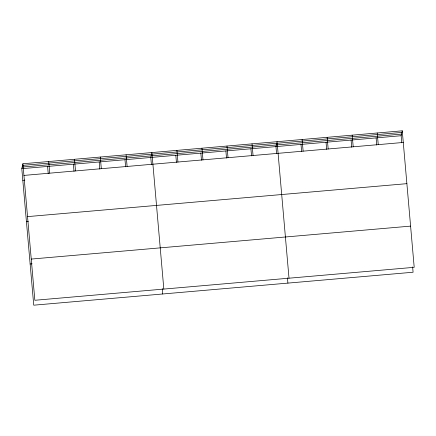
<?xml version="1.0" encoding="UTF-8"?>
<svg xmlns="http://www.w3.org/2000/svg" width="436" height="436" viewBox="0 0 436 436"><rect width="100%" height="100%" fill="white"/><g stroke="black" fill="none" stroke-linecap="round" stroke-linejoin="round"><path stroke-width="0.65" d="M412.625 266.919L413.088 272.233L33.741 305.189L21.8 168.678L22.912 163.767L402.259 130.811L414.2 267.323L34.853 300.279L22.912 163.767M401.769 142.839L401.147 135.721L402.259 130.811M22.547 165.386L401.888 132.43M22.165 167.059L401.512 134.103M21.8 168.678L401.147 135.721M23.931 175.414L403.278 142.458M22.819 180.324L24.803 180.15M27.533 216.616L406.881 183.66M26.422 221.532L28.405 221.357M31.25 259.071L410.598 226.115M30.139 263.982L32.122 263.813M377.222 132.985L378.241 144.632M376.11 137.896L376.731 145.014M352.184 135.16L353.204 146.807M351.073 140.076L351.694 147.188M327.147 137.335L328.166 148.981M326.035 142.25L326.657 149.363M302.11 139.509L303.129 151.156M300.998 144.425L301.619 151.543M289.014 278.195L277.073 141.684L275.961 146.6L276.582 153.717M287.438 277.792L287.907 283.111M252.035 143.864L253.054 155.505M250.923 148.774L251.545 155.892M226.998 146.038L228.017 157.679M225.886 150.949L226.513 158.066M201.961 148.213L202.98 159.859M200.849 153.123L201.476 160.241M176.923 150.387L177.943 162.034M175.812 155.298L176.438 162.415M163.832 289.073L151.892 152.562L150.78 157.472L151.401 164.59M162.257 288.665L162.721 293.984M126.091 154.802L127.11 166.448M124.979 159.712L125.606 166.83M100.296 157.042L101.316 168.688M99.185 161.958L99.811 169.07M74.501 159.287L75.521 170.928M73.39 164.198L74.011 171.315M48.707 161.527L49.726 173.168M47.595 166.438L48.216 173.555"/></g></svg>
